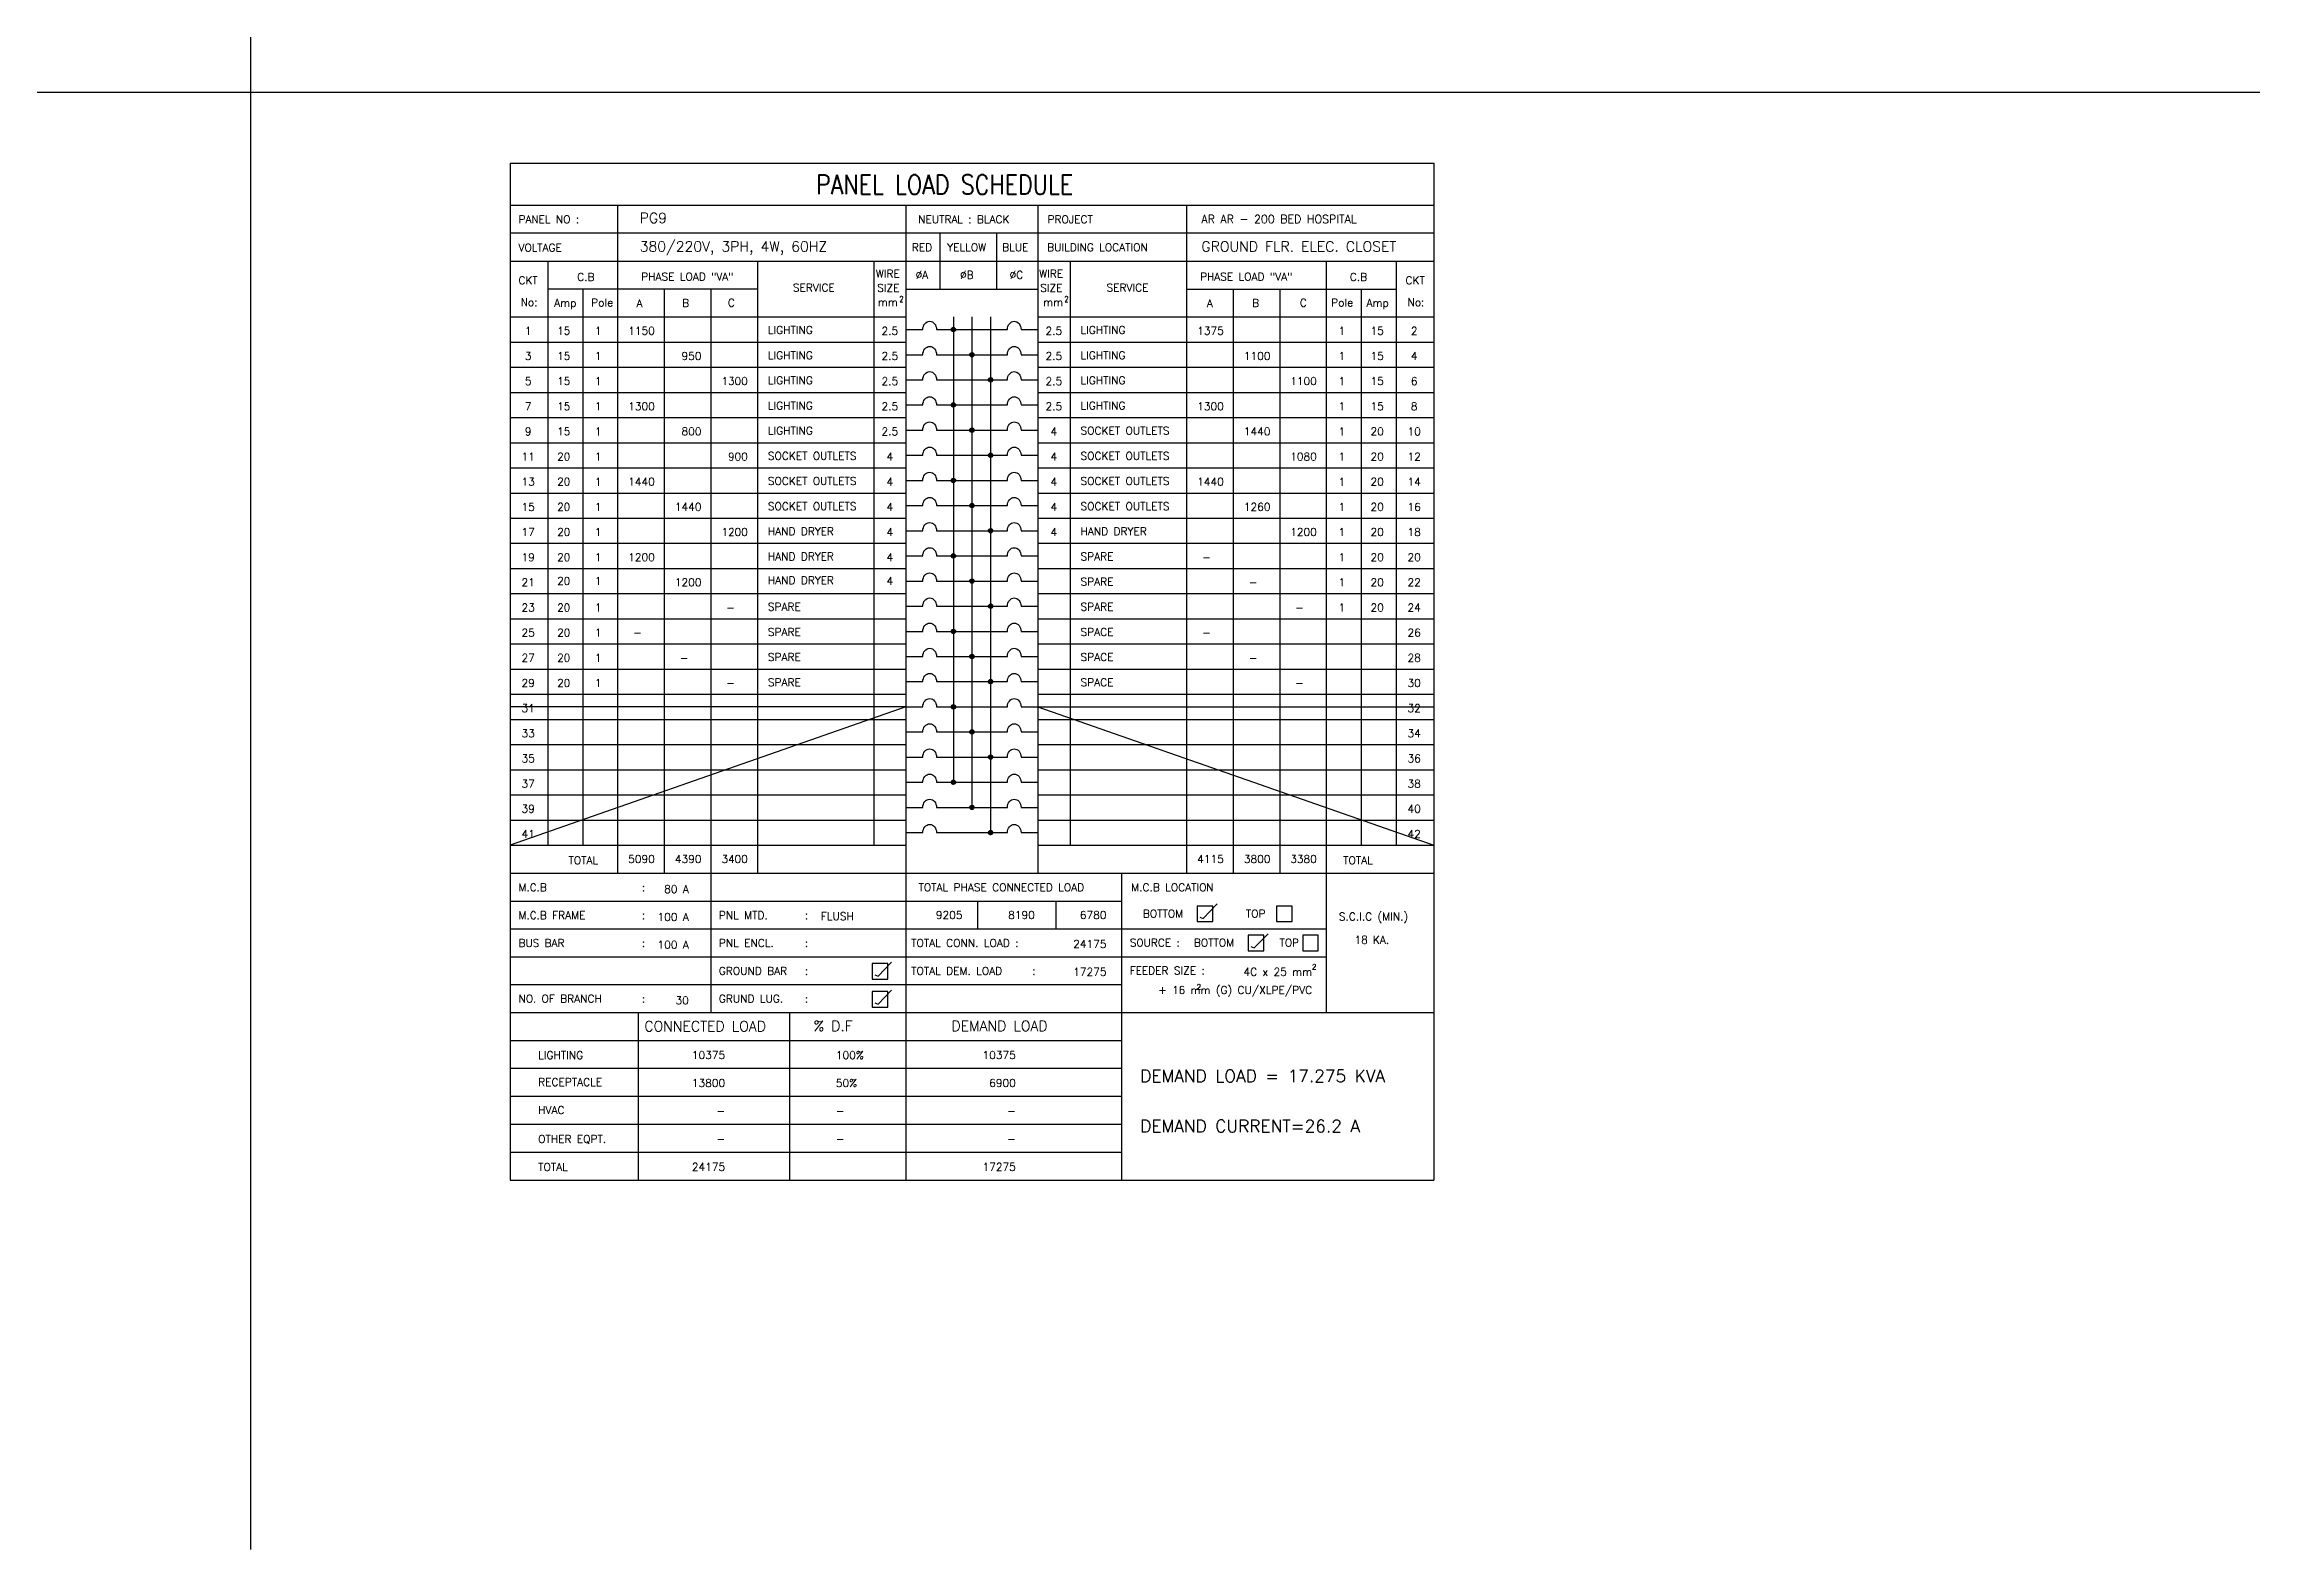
# Model space of a CAD drawing. Extents: x -147786 to -147665, y -2942 to -2850.
# Drawn here: x -147715.27 to -147665.4, y -2942.49 to -2908.62 of the extents above; entities that cross this region are included whole.
import ezdxf
from ezdxf.enums import TextEntityAlignment as Align

# ---------------------------------------------------------------- set-up
doc = ezdxf.new("R2010")
doc.units = 0
doc.header["$MEASUREMENT"] = 0
for name, color, linetype in [('BORDER', 4, 'CONTINUOUS'), ('E-TXT', 2, 'CONTINUOUS'), ('PANEL', 2, 'CONTINUOUS')]:
    doc.layers.add(name, color=color, linetype=linetype)
doc.styles.add('ROMANS', font='ROMANS.shx', dxfattribs={"height": 0.4})
pattern_1 = [(315, (57338.122361, -869.718304), (0.00864749998874, 0.00864749998874), [])]
pattern_2 = [(315, (57338.122361, -871.416445), (0.00864749998874, 0.00864749998874), [])]
pattern_3 = [(315, (57338.122361, -873.114587), (0.00864749998874, 0.00864749998874), [])]
pattern_4 = [(315, (57338.122361, -874.812728), (0.00864749998874, 0.00864749998874), [])]
pattern_5 = [(315, (57338.122361, -876.510869), (0.00864749998874, 0.00864749998874), [])]
pattern_6 = [(315, (57338.122361, -878.20901), (0.00864749998874, 0.00864749998874), [])]

msp = doc.modelspace()

# ---------------------------------------------------------------- hatches: boundary and pattern name
at = {"layer": 'PANEL', "linetype": 'Continuous'}
h = msp.add_hatch(dxfattribs=at)
h.set_pattern_fill('ANSI31', color=256, scale=0.068485, angle=406.041, style=0)
h.set_pattern_definition([(91.040959325, (57338.122361, -869.718304), (-0.00855917542476, -0.00015552164567), [])])
h.paths.add_polyline_path([(-147694.854, -2915.037, 1), (-147694.756, -2915.037, 1)])
h = msp.add_hatch(dxfattribs=at)
h.set_pattern_fill('ANSI31', color=256, scale=0.097835, angle=270, style=0)
h.set_pattern_definition(pattern_1)
h.paths.add_polyline_path([(-147694.435, -2915.603, 1), (-147694.337, -2915.603, 1)])
h = msp.add_hatch(dxfattribs=at)
h.set_pattern_fill('ANSI31', color=256, scale=0.097835, angle=270, style=0)
h.set_pattern_definition(pattern_1)
h.paths.add_polyline_path([(-147693.918, -2916.169, 1), (-147694.016, -2916.169, 1)])
h = msp.add_hatch(dxfattribs=at)
h.set_pattern_fill('ANSI31', color=256, scale=0.097835, angle=270, style=0)
h.set_pattern_definition(pattern_1)
h.paths.add_polyline_path([(-147694.756, -2916.735, 1), (-147694.854, -2916.735, 1)])
h = msp.add_hatch(dxfattribs=at)
h.set_pattern_fill('ANSI31', color=256, scale=0.097835, angle=270, style=0)
h.set_pattern_definition(pattern_1)
h.paths.add_polyline_path([(-147694.337, -2917.301, 1), (-147694.435, -2917.301, 1)])
h = msp.add_hatch(dxfattribs=at)
h.set_pattern_fill('ANSI31', color=256, scale=0.097835, angle=270, style=0)
h.set_pattern_definition(pattern_1)
h.paths.add_polyline_path([(-147693.918, -2917.867, 1), (-147694.016, -2917.867, 1)])
h = msp.add_hatch(dxfattribs=at)
h.set_pattern_fill('ANSI31', color=256, scale=0.097835, angle=270, style=0)
h.set_pattern_definition(pattern_2)
h.paths.add_polyline_path([(-147694.756, -2918.433, 1), (-147694.854, -2918.433, 1)])
h = msp.add_hatch(dxfattribs=at)
h.set_pattern_fill('ANSI31', color=256, scale=0.097835, angle=270, style=0)
h.set_pattern_definition(pattern_2)
h.paths.add_polyline_path([(-147694.337, -2918.999, 1), (-147694.435, -2918.999, 1)])
h = msp.add_hatch(dxfattribs=at)
h.set_pattern_fill('ANSI31', color=256, scale=0.097835, angle=270, style=0)
h.set_pattern_definition(pattern_2)
h.paths.add_polyline_path([(-147693.918, -2919.565, 1), (-147694.016, -2919.565, 1)])
h = msp.add_hatch(dxfattribs=at)
h.set_pattern_fill('ANSI31', color=256, scale=0.097835, angle=270, style=0)
h.set_pattern_definition(pattern_3)
h.paths.add_polyline_path([(-147694.756, -2920.131, 1), (-147694.854, -2920.131, 1)])
h = msp.add_hatch(dxfattribs=at)
h.set_pattern_fill('ANSI31', color=256, scale=0.097835, angle=270, style=0)
h.set_pattern_definition(pattern_3)
h.paths.add_polyline_path([(-147694.337, -2920.697, 1), (-147694.435, -2920.697, 1)])
h = msp.add_hatch(dxfattribs=at)
h.set_pattern_fill('ANSI31', color=256, scale=0.097835, angle=270, style=0)
h.set_pattern_definition(pattern_3)
h.paths.add_polyline_path([(-147693.918, -2921.263, 1), (-147694.016, -2921.263, 1)])
h = msp.add_hatch(dxfattribs=at)
h.set_pattern_fill('ANSI31', color=256, scale=0.097835, angle=270, style=0)
h.set_pattern_definition(pattern_4)
h.paths.add_polyline_path([(-147694.756, -2921.829, 1), (-147694.854, -2921.829, 1)])
h = msp.add_hatch(dxfattribs=at)
h.set_pattern_fill('ANSI31', color=256, scale=0.097835, angle=270, style=0)
h.set_pattern_definition(pattern_4)
h.paths.add_polyline_path([(-147694.337, -2922.395, 1), (-147694.435, -2922.395, 1)])
h = msp.add_hatch(dxfattribs=at)
h.set_pattern_fill('ANSI31', color=256, scale=0.097835, angle=270, style=0)
h.set_pattern_definition(pattern_4)
h.paths.add_polyline_path([(-147693.918, -2922.961, 1), (-147694.016, -2922.961, 1)])
h = msp.add_hatch(dxfattribs=at)
h.set_pattern_fill('ANSI31', color=256, scale=0.097835, angle=270, style=0)
h.set_pattern_definition(pattern_5)
h.paths.add_polyline_path([(-147694.756, -2923.527, 1), (-147694.854, -2923.527, 1)])
h = msp.add_hatch(dxfattribs=at)
h.set_pattern_fill('ANSI31', color=256, scale=0.097835, angle=270, style=0)
h.set_pattern_definition(pattern_5)
h.paths.add_polyline_path([(-147694.337, -2924.093, 1), (-147694.435, -2924.093, 1)])
h = msp.add_hatch(dxfattribs=at)
h.set_pattern_fill('ANSI31', color=256, scale=0.097835, angle=270, style=0)
h.set_pattern_definition(pattern_5)
h.paths.add_polyline_path([(-147693.918, -2924.659, 1), (-147694.016, -2924.659, 1)])
h = msp.add_hatch(dxfattribs=at)
h.set_pattern_fill('ANSI31', color=256, scale=0.097835, angle=270, style=0)
h.set_pattern_definition(pattern_6)
h.paths.add_polyline_path([(-147694.756, -2925.225, 1), (-147694.854, -2925.225, 1)])
h = msp.add_hatch(dxfattribs=at)
h.set_pattern_fill('ANSI31', color=256, scale=0.097835, angle=270, style=0)
h.set_pattern_definition(pattern_6)
h.paths.add_polyline_path([(-147694.337, -2925.791, 1), (-147694.435, -2925.791, 1)])
h = msp.add_hatch(dxfattribs=at)
h.set_pattern_fill('ANSI31', color=256, scale=0.097835, angle=270, style=0)
h.set_pattern_definition(pattern_6)
h.paths.add_polyline_path([(-147693.918, -2926.358, 1), (-147694.016, -2926.358, 1)])

# ---------------------------------------------------------------- linework, layer by layer
at = {"layer": 'BORDER', "color": 1}
for p, q in [((-147710.628, -2850.427), (-147710.628, -2942.494)), ((-147786.206, -2909.698), (-147665.401, -2909.698))]:
    msp.add_line(p, q, dxfattribs=at)
at = {"layer": 'PANEL', "color": 6}
for p, q in [((-147704.781, -2911.294), (-147683.991, -2911.294)), ((-147704.781, -2911.294), (-147704.781, -2934.178)), ((-147683.991, -2911.294), (-147683.991, -2934.178)), ((-147704.781, -2934.178), (-147683.991, -2934.178))]:
    msp.add_line(p, q, dxfattribs=at)
at = {"layer": 'PANEL', "color": 2}
for p, q in [((-147704.781, -2912.238), (-147683.991, -2912.238)), ((-147695.871, -2912.238), (-147695.871, -2927.274)), ((-147692.901, -2912.238), (-147692.901, -2927.274)), ((-147704.781, -2913.496), (-147683.991, -2913.496)), ((-147695.871, -2914.127), (-147692.901, -2914.127)), ((-147704.781, -2927.274), (-147683.991, -2927.274))]:
    msp.add_line(p, q, dxfattribs=at)
at = {"layer": 'PANEL', "color": 11}
for p, q in [((-147702.362, -2912.238), (-147702.362, -2927.274)), ((-147689.555, -2912.238), (-147689.555, -2927.274)), ((-147703.934, -2913.496), (-147703.934, -2926.641)), ((-147699.217, -2913.496), (-147699.217, -2927.274)), ((-147696.597, -2913.496), (-147696.597, -2926.641)), ((-147692.176, -2913.496), (-147692.176, -2926.641)), ((-147686.41, -2913.496), (-147686.41, -2930.404)), ((-147684.838, -2913.496), (-147684.838, -2926.641)), ((-147699.217, -2914.125), (-147703.934, -2914.125)), ((-147703.148, -2914.125), (-147703.148, -2926.641)), ((-147701.314, -2914.125), (-147701.314, -2927.274)), ((-147700.265, -2914.125), (-147700.265, -2930.404)), ((-147689.555, -2914.125), (-147684.838, -2914.125)), ((-147688.507, -2914.125), (-147688.507, -2927.274)), ((-147687.458, -2914.125), (-147687.458, -2927.274)), ((-147685.624, -2914.125), (-147685.624, -2926.641)), ((-147704.781, -2914.754), (-147695.871, -2914.754)), ((-147692.901, -2914.754), (-147683.991, -2914.754)), ((-147704.781, -2915.32), (-147695.871, -2915.32)), ((-147692.901, -2915.32), (-147683.991, -2915.32)), ((-147704.781, -2915.886), (-147695.871, -2915.886)), ((-147692.901, -2915.886), (-147683.991, -2915.886)), ((-147704.781, -2916.452), (-147695.871, -2916.452)), ((-147692.901, -2916.452), (-147683.991, -2916.452)), ((-147704.781, -2917.018), (-147695.871, -2917.018)), ((-147692.901, -2917.018), (-147683.991, -2917.018)), ((-147704.781, -2917.584), (-147695.871, -2917.584)), ((-147692.901, -2917.584), (-147683.991, -2917.584)), ((-147704.781, -2918.15), (-147695.871, -2918.15)), ((-147692.901, -2918.15), (-147683.991, -2918.15)), ((-147704.781, -2918.716), (-147695.871, -2918.716)), ((-147692.901, -2918.716), (-147683.991, -2918.716)), ((-147704.781, -2919.282), (-147695.871, -2919.282)), ((-147692.901, -2919.282), (-147683.991, -2919.282)), ((-147704.781, -2919.848), (-147695.871, -2919.848)), ((-147692.901, -2919.848), (-147683.991, -2919.848)), ((-147704.781, -2920.414), (-147695.871, -2920.414)), ((-147692.901, -2920.414), (-147683.991, -2920.414)), ((-147704.781, -2920.98), (-147695.871, -2920.98)), ((-147692.901, -2920.98), (-147683.991, -2920.98)), ((-147704.781, -2921.546), (-147695.871, -2921.546)), ((-147692.901, -2921.546), (-147683.991, -2921.546)), ((-147704.781, -2922.112), (-147695.871, -2922.112)), ((-147692.901, -2922.112), (-147683.991, -2922.112)), ((-147704.781, -2922.678), (-147695.871, -2922.678)), ((-147692.901, -2922.678), (-147683.991, -2922.678)), ((-147704.781, -2923.244), (-147695.871, -2923.244)), ((-147692.901, -2923.244), (-147683.991, -2923.244)), ((-147704.781, -2923.81), (-147695.871, -2923.81)), ((-147692.901, -2923.81), (-147683.991, -2923.81)), ((-147704.781, -2924.376), (-147695.871, -2924.376)), ((-147692.901, -2924.376), (-147683.991, -2924.376)), ((-147704.781, -2924.942), (-147695.871, -2924.942)), ((-147692.901, -2924.942), (-147683.991, -2924.942)), ((-147704.781, -2925.508), (-147695.871, -2925.508)), ((-147692.901, -2925.508), (-147683.991, -2925.508)), ((-147704.781, -2926.075), (-147695.871, -2926.075)), ((-147692.901, -2926.075), (-147683.991, -2926.075)), ((-147704.781, -2926.641), (-147695.871, -2926.641)), ((-147692.901, -2926.641), (-147683.991, -2926.641)), ((-147695.871, -2927.274), (-147695.871, -2934.178)), ((-147691.019, -2927.274), (-147691.019, -2930.404)), ((-147704.781, -2927.9), (-147691.019, -2927.9)), ((-147694.265, -2927.9), (-147694.265, -2928.526)), ((-147692.495, -2927.9), (-147692.495, -2928.526)), ((-147704.781, -2928.526), (-147686.41, -2928.526)), ((-147704.781, -2929.152), (-147686.41, -2929.152)), ((-147704.781, -2929.778), (-147691.019, -2929.778)), ((-147704.781, -2930.404), (-147683.991, -2930.404)), ((-147701.9, -2930.404), (-147701.9, -2934.178)), ((-147698.492, -2930.404), (-147698.492, -2934.178)), ((-147691.019, -2930.404), (-147691.019, -2934.178)), ((-147704.781, -2931.033), (-147691.019, -2931.033)), ((-147704.781, -2931.662), (-147691.019, -2931.662)), ((-147704.781, -2932.291), (-147691.019, -2932.291)), ((-147704.781, -2932.92), (-147691.019, -2932.92)), ((-147704.781, -2933.549), (-147691.019, -2933.549))]:
    msp.add_line(p, q, dxfattribs=at)
at = {"layer": 'PANEL'}
for p, q in [((-147704.781, -2912.864), (-147683.991, -2912.864)), ((-147695.101, -2914.127), (-147695.101, -2912.864)), ((-147693.825, -2914.127), (-147693.825, -2912.864)), ((-147695.871, -2915.037), (-147695.492, -2915.037)), ((-147695.184, -2915.037), (-147693.588, -2915.037)), ((-147694.805, -2914.754), (-147694.805, -2925.225)), ((-147694.386, -2914.754), (-147694.386, -2925.791)), ((-147693.967, -2914.754), (-147693.967, -2926.358)), ((-147693.28, -2915.037), (-147692.901, -2915.037)), ((-147695.871, -2915.603), (-147695.492, -2915.603)), ((-147695.184, -2915.603), (-147693.588, -2915.603)), ((-147693.28, -2915.603), (-147692.901, -2915.603)), ((-147695.871, -2916.169), (-147695.492, -2916.169)), ((-147695.184, -2916.169), (-147693.588, -2916.169)), ((-147693.28, -2916.169), (-147692.901, -2916.169)), ((-147695.871, -2916.735), (-147695.492, -2916.735)), ((-147695.184, -2916.735), (-147693.588, -2916.735)), ((-147693.28, -2916.735), (-147692.901, -2916.735)), ((-147695.871, -2917.301), (-147695.492, -2917.301)), ((-147695.184, -2917.301), (-147693.588, -2917.301)), ((-147693.28, -2917.301), (-147692.901, -2917.301)), ((-147695.871, -2917.867), (-147695.492, -2917.867)), ((-147695.184, -2917.867), (-147693.588, -2917.867)), ((-147693.28, -2917.867), (-147692.901, -2917.867)), ((-147695.871, -2918.433), (-147695.492, -2918.433)), ((-147695.184, -2918.433), (-147693.588, -2918.433)), ((-147693.28, -2918.433), (-147692.901, -2918.433)), ((-147695.871, -2918.999), (-147695.492, -2918.999)), ((-147695.184, -2918.999), (-147693.588, -2918.999)), ((-147693.28, -2918.999), (-147692.901, -2918.999)), ((-147695.871, -2919.565), (-147695.492, -2919.565)), ((-147695.184, -2919.565), (-147693.588, -2919.565)), ((-147693.28, -2919.565), (-147692.901, -2919.565)), ((-147695.871, -2920.131), (-147695.492, -2920.131)), ((-147695.184, -2920.131), (-147693.588, -2920.131)), ((-147693.28, -2920.131), (-147692.901, -2920.131)), ((-147695.871, -2920.697), (-147695.492, -2920.697)), ((-147695.184, -2920.697), (-147693.588, -2920.697)), ((-147693.28, -2920.697), (-147692.901, -2920.697)), ((-147695.871, -2921.263), (-147695.492, -2921.263)), ((-147695.184, -2921.263), (-147693.588, -2921.263)), ((-147693.28, -2921.263), (-147692.901, -2921.263)), ((-147695.871, -2921.829), (-147695.492, -2921.829)), ((-147695.184, -2921.829), (-147693.588, -2921.829)), ((-147693.28, -2921.829), (-147692.901, -2921.829)), ((-147695.871, -2922.395), (-147695.492, -2922.395)), ((-147695.184, -2922.395), (-147693.588, -2922.395)), ((-147693.28, -2922.395), (-147692.901, -2922.395)), ((-147695.871, -2922.961), (-147695.492, -2922.961)), ((-147695.184, -2922.961), (-147693.588, -2922.961)), ((-147693.28, -2922.961), (-147692.901, -2922.961)), ((-147695.871, -2923.527), (-147695.492, -2923.527)), ((-147695.184, -2923.527), (-147693.588, -2923.527)), ((-147693.28, -2923.527), (-147692.901, -2923.527)), ((-147695.871, -2924.093), (-147695.492, -2924.093)), ((-147695.184, -2924.093), (-147693.588, -2924.093)), ((-147693.28, -2924.093), (-147692.901, -2924.093)), ((-147695.871, -2924.659), (-147695.492, -2924.659)), ((-147695.184, -2924.659), (-147693.588, -2924.659)), ((-147693.28, -2924.659), (-147692.901, -2924.659)), ((-147695.871, -2925.225), (-147695.492, -2925.225)), ((-147695.184, -2925.225), (-147693.588, -2925.225)), ((-147693.28, -2925.225), (-147692.901, -2925.225)), ((-147695.871, -2925.791), (-147695.492, -2925.791)), ((-147695.184, -2925.791), (-147693.588, -2925.791)), ((-147693.28, -2925.791), (-147692.901, -2925.791)), ((-147695.871, -2926.358), (-147695.492, -2926.358)), ((-147695.184, -2926.358), (-147693.588, -2926.358)), ((-147693.28, -2926.358), (-147692.901, -2926.358)), ((-147689.183, -2928.293), (-147688.864, -2927.961)), ((-147689.259, -2928.263), (-147689.183, -2928.293)), ((-147688.111, -2928.918), (-147688.036, -2928.949)), ((-147688.036, -2928.949), (-147687.717, -2928.636)), ((-147696.571, -2929.559), (-147696.496, -2929.589)), ((-147696.496, -2929.589), (-147696.197, -2929.277)), ((-147696.496, -2930.217), (-147696.197, -2929.904)), ((-147696.571, -2930.186), (-147696.496, -2930.217))]:
    msp.add_line(p, q, dxfattribs=at)
at = {"layer": 'PANEL', "color": 7}
for p, q in [((-147695.871, -2923.527), (-147704.781, -2926.641)), ((-147695.871, -2923.527), (-147704.781, -2923.527)), ((-147692.901, -2923.527), (-147683.991, -2926.641)), ((-147692.901, -2923.527), (-147683.991, -2923.527))]:
    msp.add_line(p, q, dxfattribs=at)
at = {"layer": 'PANEL', "color": 11}
for points in [[(-147688.966, -2928.01), (-147689.316, -2928.01), (-147689.316, -2928.359), (-147688.966, -2928.359)], [(-147687.182, -2928.01), (-147687.532, -2928.01), (-147687.532, -2928.359), (-147687.182, -2928.359)], [(-147687.819, -2928.665), (-147688.169, -2928.665), (-147688.169, -2929.015), (-147687.819, -2929.015)], [(-147686.592, -2928.665), (-147686.942, -2928.665), (-147686.942, -2929.015), (-147686.592, -2929.015)], [(-147696.279, -2929.306), (-147696.629, -2929.306), (-147696.629, -2929.655), (-147696.279, -2929.655)], [(-147696.279, -2929.933), (-147696.629, -2929.933), (-147696.629, -2930.283), (-147696.279, -2930.283)]]:
    msp.add_lwpolyline(points, close=True, dxfattribs=at)
at = {"layer": 'PANEL'}
for centre in [(-147694.805, -2915.037), (-147694.386, -2915.603), (-147693.967, -2916.169), (-147694.805, -2916.735), (-147694.386, -2917.301), (-147693.967, -2917.867), (-147694.805, -2918.433), (-147694.386, -2918.999), (-147693.967, -2919.565), (-147694.805, -2920.131), (-147694.386, -2920.697), (-147693.967, -2921.263), (-147694.805, -2921.829), (-147694.386, -2922.395), (-147693.967, -2922.961), (-147694.805, -2923.527), (-147694.386, -2924.093), (-147693.967, -2924.659), (-147694.805, -2925.225), (-147694.386, -2925.791), (-147693.967, -2926.358)]:
    msp.add_circle(centre, 0.0489, dxfattribs=at)
at = {"layer": 'PANEL', "extrusion": (0, 0, -1)}
for centre in [(-147695.338, -2915.037), (-147693.434, -2915.037), (-147695.338, -2915.603), (-147693.434, -2915.603), (-147695.338, -2916.169), (-147693.434, -2916.169), (-147695.338, -2916.735), (-147693.434, -2916.735), (-147695.338, -2917.301), (-147693.434, -2917.301), (-147695.338, -2917.867), (-147693.434, -2917.867), (-147695.338, -2918.433), (-147693.434, -2918.433), (-147695.338, -2918.999), (-147693.434, -2918.999), (-147695.338, -2919.565), (-147693.434, -2919.565), (-147695.338, -2920.131), (-147693.434, -2920.131), (-147695.338, -2920.697), (-147693.434, -2920.697), (-147695.338, -2921.263), (-147693.434, -2921.263), (-147695.338, -2921.829), (-147693.434, -2921.829), (-147695.338, -2922.395), (-147693.434, -2922.395), (-147695.338, -2922.961), (-147693.434, -2922.961), (-147695.338, -2923.527), (-147693.434, -2923.527), (-147695.338, -2924.093), (-147693.434, -2924.093), (-147695.338, -2924.659), (-147693.434, -2924.659), (-147695.338, -2925.225), (-147693.434, -2925.225), (-147695.338, -2925.791), (-147693.434, -2925.791), (-147695.338, -2926.358), (-147693.434, -2926.358)]:
    msp.add_ellipse(centre, major_axis=(0, 0.185), ratio=0.833333, start_param=-1.570796, end_param=1.570796, dxfattribs=at)

# ---------------------------------------------------------------- texts
at = {"layer": 'E-TXT', "style": 'ROMANS'}
for s, height, p in [('PG9', 0.2306, (-147701.864, -2912.642)), ('AR AR - 200 BED HOSPITAL', 0.18169, (-147689.222, -2912.641)), ('380/220V, 3PH, 4W, 60HZ', 0.23061, (-147701.864, -2913.283)), ('GROUND FLR. ELEC. CLOSET', 0.23061, (-147689.222, -2913.283)), ('15', 0.1747, (-147703.726, -2915.153)), ('15', 0.1747, (-147685.416, -2915.153)), ('15', 0.1747, (-147703.726, -2915.719)), ('15', 0.1747, (-147685.416, -2915.719)), ('15', 0.1747, (-147703.726, -2916.285)), ('15', 0.1747, (-147685.416, -2916.285)), ('15', 0.1747, (-147703.726, -2916.851)), ('15', 0.1747, (-147685.416, -2916.851)), ('15', 0.1747, (-147703.726, -2917.417)), ('20', 0.1747, (-147685.416, -2917.417)), ('20', 0.1747, (-147703.726, -2917.983)), ('20', 0.1747, (-147685.416, -2917.983)), ('20', 0.1747, (-147703.726, -2918.549)), ('20', 0.1747, (-147685.416, -2918.549)), ('20', 0.1747, (-147703.726, -2919.115)), ('20', 0.1747, (-147685.416, -2919.115)), ('20', 0.1747, (-147703.726, -2919.681)), ('20', 0.1747, (-147685.416, -2919.681)), ('20', 0.1747, (-147703.726, -2920.248)), ('20', 0.1747, (-147685.416, -2920.248)), ('20', 0.1747, (-147703.726, -2920.782)), ('20', 0.1747, (-147685.416, -2920.814)), ('20', 0.1747, (-147703.726, -2921.38)), ('20', 0.1747, (-147685.416, -2921.38)), ('20', 0.1747, (-147703.726, -2921.946)), ('20', 0.1747, (-147703.726, -2922.512)), ('20', 0.1747, (-147703.726, -2923.078))]:
    msp.add_text(s, height=height, dxfattribs=at).set_placement(p)
for s, height, p in [('1', 0.175, (-147702.801, -2915.067)), ('2.5', 0.1747, (-147696.237, -2915.067)), ('2.5', 0.1747, (-147692.542, -2915.067)), ('1', 0.175, (-147686.063, -2915.067)), ('1', 0.175, (-147702.801, -2915.633)), ('2.5', 0.1747, (-147696.237, -2915.633)), ('2.5', 0.1747, (-147692.542, -2915.633)), ('1', 0.175, (-147686.063, -2915.633)), ('1', 0.175, (-147702.801, -2916.199)), ('2.5', 0.1747, (-147696.237, -2916.199)), ('2.5', 0.1747, (-147692.542, -2916.199)), ('1', 0.175, (-147686.063, -2916.199)), ('1', 0.175, (-147702.801, -2916.765)), ('2.5', 0.1747, (-147696.237, -2916.765)), ('2.5', 0.1747, (-147692.542, -2916.765)), ('1', 0.175, (-147686.063, -2916.765)), ('1', 0.175, (-147702.801, -2917.331)), ('2.5', 0.1747, (-147696.237, -2917.331)), ('4', 0.175, (-147692.542, -2917.331)), ('1', 0.175, (-147686.063, -2917.331)), ('1', 0.175, (-147702.801, -2917.897)), ('4', 0.175, (-147696.237, -2917.897)), ('4', 0.175, (-147692.542, -2917.897)), ('1', 0.175, (-147686.063, -2917.897)), ('1', 0.175, (-147702.801, -2918.463)), ('4', 0.175, (-147696.237, -2918.463)), ('4', 0.175, (-147692.542, -2918.463)), ('1', 0.175, (-147686.063, -2918.463)), ('1', 0.175, (-147702.801, -2919.029)), ('4', 0.175, (-147696.237, -2919.029)), ('4', 0.175, (-147692.542, -2919.029)), ('1', 0.175, (-147686.063, -2919.029)), ('1', 0.175, (-147702.801, -2919.595)), ('4', 0.175, (-147696.237, -2919.595)), ('4', 0.175, (-147692.542, -2919.595)), ('1', 0.175, (-147686.063, -2919.595)), ('1', 0.175, (-147702.801, -2920.161)), ('4', 0.175, (-147696.237, -2920.161)), ('1', 0.175, (-147686.063, -2920.161)), ('1', 0.175, (-147702.801, -2920.696)), ('4', 0.175, (-147696.237, -2920.696)), ('1', 0.175, (-147686.063, -2920.727)), ('1', 0.175, (-147702.801, -2921.293)), ('1', 0.175, (-147686.063, -2921.293)), ('1', 0.175, (-147702.801, -2921.859)), ('1', 0.175, (-147702.801, -2922.425)), ('1', 0.175, (-147702.801, -2922.992))]:
    msp.add_text(s, height=height, dxfattribs=at).set_placement(p, align=Align.MIDDLE)
for s, height, p in [('1150', 0.1747, (-147701.525, -2915.153)), ('1375', 0.1747, (-147688.718, -2915.153)), ('950', 0.1747, (-147700.476, -2915.719)), ('1100', 0.1747, (-147687.669, -2915.719)), ('1300', 0.1747, (-147699.428, -2916.285)), ('1100', 0.1747, (-147686.621, -2916.285)), ('1300', 0.1747, (-147701.525, -2916.851)), ('1300', 0.1747, (-147688.718, -2916.851)), ('800', 0.1747, (-147700.476, -2917.417)), ('1440', 0.1747, (-147687.669, -2917.417)), ('900', 0.1747, (-147699.428, -2917.983)), ('1080', 0.1747, (-147686.621, -2917.983)), ('1440', 0.1747, (-147701.525, -2918.549)), ('1440', 0.1747, (-147688.718, -2918.549)), ('1440', 0.1747, (-147700.476, -2919.115)), ('1260', 0.1747, (-147687.669, -2919.115)), ('1200', 0.1747, (-147699.428, -2919.681)), ('1200', 0.1747, (-147686.621, -2919.681)), ('1200', 0.1747, (-147701.525, -2920.248)), ('-', 0.175, (-147689.01, -2920.248)), ('1200', 0.1747, (-147700.476, -2920.814)), ('-', 0.175, (-147687.961, -2920.814)), ('-', 0.175, (-147699.72, -2921.38)), ('-', 0.175, (-147686.913, -2921.38)), ('-', 0.175, (-147701.817, -2921.946)), ('-', 0.175, (-147689.01, -2921.946)), ('-', 0.175, (-147700.768, -2922.512)), ('-', 0.175, (-147687.961, -2922.512)), ('-', 0.175, (-147699.72, -2923.078)), ('-', 0.175, (-147686.913, -2923.078)), ('5090', 0.1747, (-147701.525, -2927.04)), ('4390', 0.1747, (-147700.476, -2927.04)), ('3400', 0.1747, (-147699.428, -2927.04)), ('4115', 0.1747, (-147688.718, -2927.04)), ('3800', 0.1747, (-147687.669, -2927.04)), ('3380', 0.1747, (-147686.621, -2927.04)), ('80 A', 0.1747, (-147700.762, -2927.717)), ('100 A', 0.1747, (-147700.762, -2928.343)), ('FLUSH', 0.1747, (-147697.048, -2928.326)), ('9205', 0.1747, (-147694.601, -2928.299)), ('8190', 0.1747, (-147692.972, -2928.299)), ('6780', 0.1747, (-147691.356, -2928.299)), ('100 A', 0.1747, (-147700.762, -2928.969)), ('24175', 0.1747, (-147691.356, -2928.952)), ('17275', 0.1747, (-147691.356, -2929.578)), ('4C x 25 mm', 0.1747, (-147686.731, -2929.578)), ('2', 0.122, (-147686.631, -2929.439)), ('30', 0.1747, (-147700.762, -2930.222)), ('+ 16 mm (G) CU/XLPE/PVC', 0.17471, (-147686.731, -2929.988)), ('2', 0.122, (-147689.227, -2929.891)), ('10375', 0.1747, (-147699.94, -2931.452)), ('10375', 0.1747, (-147693.397, -2931.452)), ('13800', 0.1747, (-147699.94, -2932.08)), ('6900', 0.1747, (-147693.397, -2932.08)), ('-', 0.175, (-147699.94, -2932.709)), ('-', 0.175, (-147693.397, -2932.709)), ('-', 0.175, (-147699.94, -2933.338)), ('-', 0.175, (-147693.397, -2933.338)), ('24175', 0.1747, (-147699.94, -2933.967)), ('17275', 0.1747, (-147693.397, -2933.967))]:
    msp.add_text(s, height=height, dxfattribs=at).set_placement(p, align=Align.RIGHT)
at = {"layer": 'PANEL', "color": 6, "style": 'ROMANS', "width": 0.833333}
msp.add_text('PANEL LOAD SCHEDULE', height=0.44026, dxfattribs=at).set_placement((-147697.896, -2911.994))
at = {"layer": 'PANEL', "style": 'ROMANS'}
for s, height, p in [('PANEL NO :', 0.1747, (-147704.596, -2912.642)), ('NEUTRAL : BLACK', 0.17471, (-147695.599, -2912.642)), ('PROJECT', 0.1747, (-147692.683, -2912.642)), ('VOLTAGE', 0.1747, (-147704.596, -2913.281)), ('RED', 0.1747, (-147695.736, -2913.275)), ('YELLOW', 0.1747, (-147694.943, -2913.275)), ('BLUE', 0.1747, (-147693.709, -2913.275)), ('BUILDING LOCATION', 0.17471, (-147692.692, -2913.275)), ('CKT', 0.1747, (-147704.596, -2914.017)), ('C.B', 0.1747, (-147703.272, -2913.941)), ('PHASE LOAD "VA"', 0.17471, (-147701.832, -2913.936)), ('SERVICE', 0.1747, (-147698.42, -2914.181)), ('WIRE', 0.1747, (-147696.548, -2913.866)), ('SIZE', 0.1747, (-147696.522, -2914.187)), ('%%CA', 0.1747, (-147695.655, -2913.894)), ('%%CB', 0.1747, (-147694.655, -2913.894)), ('%%CC', 0.1747, (-147693.54, -2913.894)), ('WIRE', 0.1747, (-147692.873, -2913.866)), ('SIZE', 0.1747, (-147692.849, -2914.187)), ('SERVICE', 0.1747, (-147691.359, -2914.181)), ('PHASE LOAD "VA"', 0.17471, (-147689.253, -2913.936)), ('C.B', 0.1747, (-147685.883, -2913.941)), ('CKT', 0.1747, (-147684.625, -2914.017)), ('No:', 0.1747, (-147704.544, -2914.509)), ('Amp', 0.1747, (-147703.791, -2914.524)), ('Pole', 0.1747, (-147702.96, -2914.517)), ('A', 0.175, (-147701.934, -2914.533)), ('B', 0.175, (-147700.91, -2914.525)), ('C', 0.175, (-147699.883, -2914.523)), ('mm', 0.1747, (-147696.506, -2914.508)), ('mm', 0.1747, (-147692.782, -2914.508)), ('A', 0.175, (-147689.098, -2914.533)), ('B', 0.175, (-147688.08, -2914.525)), ('C', 0.175, (-147687.003, -2914.523)), ('Pole', 0.1747, (-147686.303, -2914.517)), ('Amp', 0.1747, (-147685.506, -2914.524)), ('No:', 0.1747, (-147684.586, -2914.509)), ('LIGHTING', 0.1747, (-147698.982, -2915.137)), ('LIGHTING', 0.1747, (-147691.941, -2915.137)), ('LIGHTING', 0.1747, (-147698.982, -2915.703)), ('LIGHTING', 0.1747, (-147691.941, -2915.703)), ('LIGHTING', 0.1747, (-147698.982, -2916.269)), ('LIGHTING', 0.1747, (-147691.941, -2916.269)), ('LIGHTING', 0.1747, (-147698.982, -2916.835)), ('LIGHTING', 0.1747, (-147691.941, -2916.835)), ('LIGHTING', 0.1747, (-147698.982, -2917.401)), ('SOCKET OUTLETS', 0.17471, (-147691.941, -2917.401)), ('SOCKET OUTLETS', 0.17471, (-147698.982, -2917.967)), ('SOCKET OUTLETS', 0.17471, (-147691.941, -2917.967)), ('SOCKET OUTLETS', 0.17471, (-147698.982, -2918.534)), ('SOCKET OUTLETS', 0.17471, (-147691.941, -2918.534)), ('SOCKET OUTLETS', 0.17471, (-147698.982, -2919.1)), ('SOCKET OUTLETS', 0.17471, (-147691.941, -2919.1)), ('HAND DRYER', 0.1747, (-147698.982, -2919.666)), ('HAND DRYER', 0.1747, (-147691.941, -2919.666)), ('HAND DRYER', 0.1747, (-147698.982, -2920.232)), ('SPARE', 0.1747, (-147691.941, -2920.232)), ('HAND DRYER', 0.1747, (-147698.982, -2920.766)), ('SPARE', 0.1747, (-147691.941, -2920.798)), ('SPARE', 0.1747, (-147698.982, -2921.364)), ('SPARE', 0.1747, (-147691.941, -2921.364)), ('SPARE', 0.1747, (-147698.982, -2921.93)), ('SPACE', 0.1747, (-147691.941, -2921.93)), ('SPARE', 0.1747, (-147698.982, -2922.496)), ('SPACE', 0.1747, (-147691.941, -2922.496)), ('SPARE', 0.1747, (-147698.982, -2923.062)), ('SPACE', 0.1747, (-147691.941, -2923.062)), ('TOTAL', 0.1747, (-147703.467, -2927.067)), ('TOTAL', 0.1747, (-147686.029, -2927.067)), ('M.C.B', 0.1747, (-147704.596, -2927.678)), (':', 0.175, (-147701.814, -2927.678)), ('TOTAL PHASE CONNECTED LOAD', 0.17471, (-147695.589, -2927.678)), ('M.C.B LOCATION', 0.17471, (-147690.803, -2927.678)), ('M.C.B FRAME', 0.17471, (-147704.596, -2928.304)), (':', 0.175, (-147701.814, -2928.304)), ('PNL MTD.', 0.1747, (-147700.08, -2928.304)), (':', 0.175, (-147698.146, -2928.304)), ('BOTTOM', 0.1747, (-147690.541, -2928.268)), ('TOP', 0.1747, (-147688.221, -2928.268)), ('S.C.I.C (MIN.)', 0.17471, (-147686.125, -2928.334)), ('BUS BAR', 0.1747, (-147704.596, -2928.93)), (':', 0.175, (-147701.814, -2928.93)), ('PNL ENCL.', 0.1747, (-147700.08, -2928.93)), (':', 0.175, (-147698.146, -2928.93)), ('TOTAL CONN. LOAD :', 0.17471, (-147695.753, -2928.93)), ('SOURCE :', 0.1747, (-147690.836, -2928.923)), ('BOTTOM', 0.1747, (-147689.394, -2928.923)), ('TOP', 0.1747, (-147687.467, -2928.923)), ('18 KA.', 0.1747, (-147685.779, -2928.858)), ('GROUND BAR', 0.1747, (-147700.08, -2929.557)), (':', 0.175, (-147698.146, -2929.557)), ('TOTAL DEM. LOAD ', 0.17471, (-147695.753, -2929.557)), (':', 0.175, (-147693.032, -2929.557)), ('FEEDER SIZE :', 0.17471, (-147690.836, -2929.549)), ('NO. OF BRANCH', 0.17471, (-147704.596, -2930.183)), (':', 0.175, (-147701.814, -2930.183)), ('GRUND LUG.', 0.1747, (-147700.08, -2930.183)), (':', 0.175, (-147698.146, -2930.183)), ('CONNECTED LOAD', 0.23061, (-147701.76, -2930.83)), ('% D.F', 0.2306, (-147697.949, -2930.824)), ('DEMAND LOAD', 0.23061, (-147694.848, -2930.824)), ('LIGHTING', 0.1747, (-147704.149, -2931.453)), ('100%', 0.1747, (-147697.447, -2931.453)), ('RECEPTACLE', 0.1747, (-147704.149, -2932.06)), ('50%', 0.1747, (-147697.447, -2932.082)), ('DEMAND LOAD = 17.275 KVA', 0.27953, (-147690.6, -2931.973)), ('HVAC', 0.1747, (-147704.149, -2932.69)), ('-', 0.175, (-147697.447, -2932.711)), ('DEMAND CURRENT=26.2 A', 0.27953, (-147690.6, -2933.101)), ('OTHER EQPT.', 0.17471, (-147704.149, -2933.342)), ('-', 0.175, (-147697.447, -2933.339)), ('TOTAL', 0.1747, (-147704.149, -2933.971))]:
    msp.add_text(s, height=height, dxfattribs=at).set_placement(p)
at = {"layer": 'PANEL', "style": 'ROMANS', "width": 0.833333}
for p in [(-147696.019, -2914.418), (-147692.305, -2914.418)]:
    msp.add_text('2', height=0.132, dxfattribs=at).set_placement(p)
at = {"layer": 'PANEL', "style": 'ROMANS'}
for s, height, p in [('1', 0.175, (-147704.373, -2915.067)), ('2', 0.175, (-147684.43, -2915.067)), ('3', 0.175, (-147704.373, -2915.633)), ('4', 0.175, (-147684.43, -2915.633)), ('5', 0.175, (-147704.373, -2916.199)), ('6', 0.175, (-147684.43, -2916.199)), ('7', 0.175, (-147704.373, -2916.765)), ('8', 0.175, (-147684.43, -2916.765)), ('9', 0.175, (-147704.373, -2917.331)), ('10', 0.1747, (-147684.43, -2917.331)), ('11', 0.1747, (-147704.373, -2917.897)), ('12', 0.1747, (-147684.43, -2917.897)), ('13', 0.1747, (-147704.373, -2918.463)), ('14', 0.1747, (-147684.43, -2918.463)), ('15', 0.1747, (-147704.373, -2919.029)), ('16', 0.1747, (-147684.43, -2919.029)), ('17', 0.1747, (-147704.373, -2919.595)), ('18', 0.1747, (-147684.43, -2919.595)), ('19', 0.1747, (-147704.373, -2920.161)), ('20', 0.1747, (-147684.43, -2920.161)), ('21', 0.1747, (-147704.373, -2920.727)), ('22', 0.1747, (-147684.43, -2920.727)), ('23', 0.1747, (-147704.373, -2921.293)), ('24', 0.1747, (-147684.43, -2921.293)), ('25', 0.1747, (-147704.373, -2921.859)), ('26', 0.1747, (-147684.43, -2921.859)), ('27', 0.1747, (-147704.373, -2922.425)), ('28', 0.1747, (-147684.43, -2922.425)), ('29', 0.1747, (-147704.373, -2922.992)), ('30', 0.1747, (-147684.43, -2922.992)), ('31', 0.1747, (-147704.373, -2923.558)), ('32', 0.1747, (-147684.43, -2923.558)), ('33', 0.1747, (-147704.373, -2924.124)), ('34', 0.1747, (-147684.43, -2924.124)), ('35', 0.1747, (-147704.373, -2924.69)), ('36', 0.1747, (-147684.43, -2924.69)), ('37', 0.1747, (-147704.373, -2925.256)), ('38', 0.1747, (-147684.43, -2925.256)), ('39', 0.1747, (-147704.373, -2925.822)), ('40', 0.1747, (-147684.43, -2925.822)), ('41', 0.1747, (-147704.373, -2926.388)), ('42', 0.1747, (-147684.43, -2926.388))]:
    msp.add_text(s, height=height, dxfattribs=at).set_placement(p, align=Align.MIDDLE)

doc.saveas('drawing.dxf')
